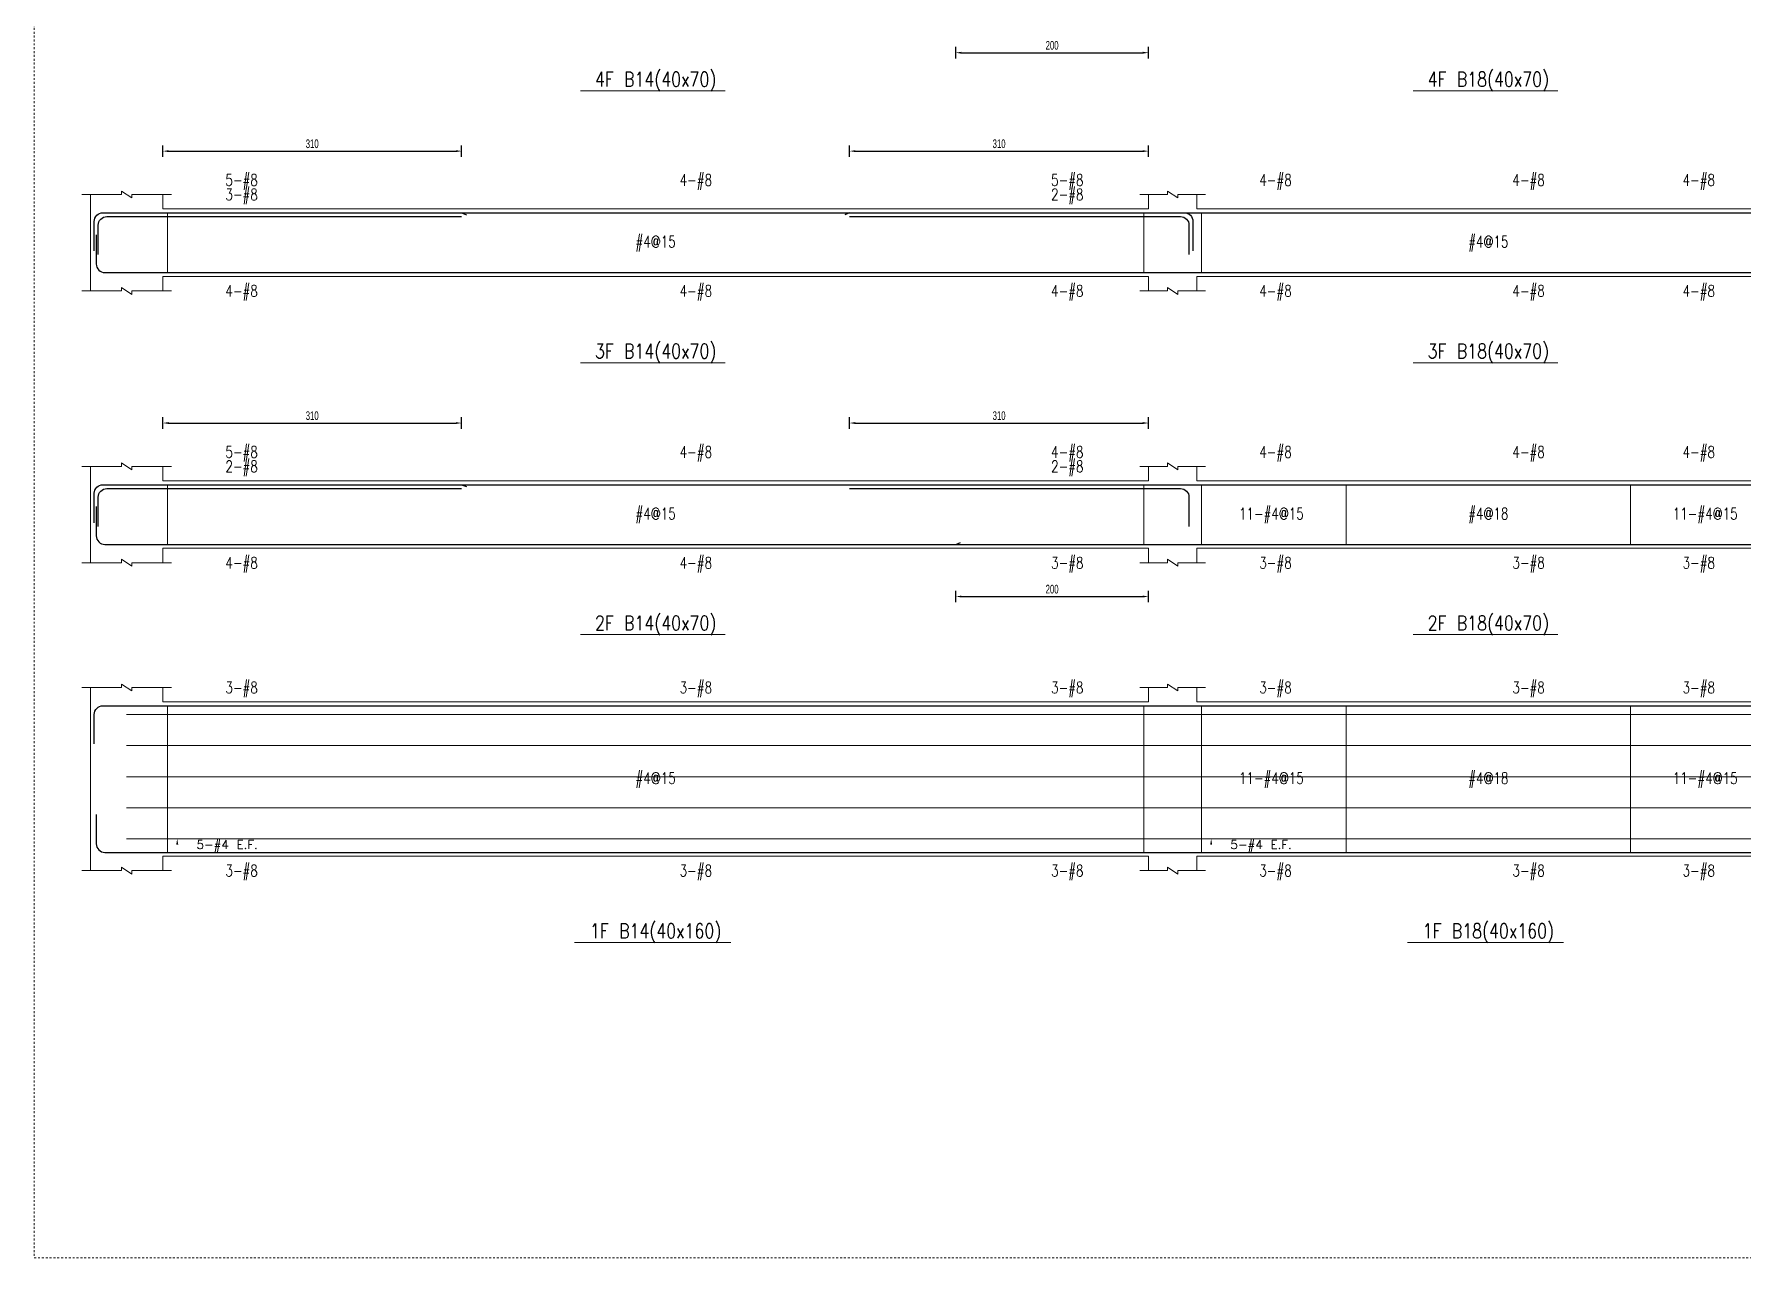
# Model space of a CAD drawing. Header units: millimetres. Extents: x 0 to 20200, y -8178 to -3000.
# Drawn here: x 12150 to 13922, y -5564 to -4294 of the extents above; entities that cross this region are included whole.
import ezdxf
from ezdxf.enums import TextEntityAlignment as Align

# ---------------------------------------------------------------- set-up
doc = ezdxf.new("R2010")
doc.units = ezdxf.units.MM
doc.linetypes.add('DOT', pattern=[4, 2, -2])
for name, color, linetype in [('stirrup-txt', 1, 'Continuous'), ('主筋文字', 1, 'Continuous'), ('主筋文字引線', 4, 'Continuous'), ('主筋線', 3, 'Continuous'), ('剪力筋文字引線', 2, 'Continuous'), ('剪力筋線', 1, 'Continuous'), ('圖框', 132, 'DOT'), ('尺寸標註-字串', 2, 'Continuous'), ('扭力筋文字', 1, 'Continuous'), ('扭力筋文字引線', 2, 'Continuous'), ('扭力筋線', 2, 'Continuous'), ('梁柱截斷記號', 3, 'Continuous'), ('梁跨名稱', 4, 'Continuous'), ('梁跨名稱底線', 2, 'Continuous'), ('邊界線', 2, 'Continuous')]:
    doc.layers.add(name, color=color, linetype=linetype)
doc.styles.add('note', font='txt', dxfattribs={"width": 0.666667, "height": 9})
doc.styles.add('txt', font='txt.shx', dxfattribs={"height": 0.2, "bigfont": 'chineset.shx'})
doc.dimstyles.new('BeamRebarDim', dxfattribs={"dimtxt": 12, "dimasz": 6, "dimexe": 6, "dimexo": 1, "dimgap": 3, "dimtad": 1, "dimdec": 0, "dimdsep": 46, "dimtxsty": 'note', "dimcen": 2.5, "dimclrd": 256, "dimclre": 256, "dimclrt": 256, "dimadec": 0, "dimazin": 0, "dimtfac": 1, "dimtmove": 0, "dimatfit": 3, "dimfxl": 1, "dimtolj": 1, "dimarcsym": 0})

# ---------------------------------------------------------------- blocks, each defined once
blk = doc.blocks.new('*D98')
at = {"layer": 'Defpoints', "color": 0}
for p in [(13105.9, -4320.7), (13305.9, -4313.7), (13305.9, -4320.7)]:
    blk.add_point(p, dxfattribs=at)
at = {"layer": '尺寸標註-字串', "lineweight": -2}
for p, q in [((13105.9, -4319.7), (13105.9, -4307.7)), ((13111.9, -4313.7), (13299.9, -4313.7)), ((13305.9, -4319.7), (13305.9, -4307.7))]:
    blk.add_line(p, q, dxfattribs=at)
at = {"layer": '尺寸標註-字串'}
for points in [[(13111.9, -4312.7), (13111.9, -4314.7), (13105.9, -4313.7)], [(13299.9, -4314.7), (13299.9, -4312.7), (13305.9, -4313.7)]]:
    blk.add_solid(points, dxfattribs=at)
at = {"layer": '尺寸標註-字串', "insert": (13205.9, -4306.1), "char_height": 9, "attachment_point": 5, "style": 'note'}
blk.add_mtext('\\A1;200', dxfattribs=at)
blk = doc.blocks.new('*D102')
at = {"layer": 'Defpoints', "color": 0}
for p in [(12283.4, -4422.8), (12593.4, -4415.8), (12593.4, -4422.8)]:
    blk.add_point(p, dxfattribs=at)
at = {"layer": '尺寸標註-字串', "lineweight": -2}
for p, q in [((12283.4, -4421.8), (12283.4, -4409.8)), ((12593.4, -4421.8), (12593.4, -4409.8)), ((12289.4, -4415.8), (12587.4, -4415.8))]:
    blk.add_line(p, q, dxfattribs=at)
at = {"layer": '尺寸標註-字串'}
for points in [[(12289.4, -4414.8), (12289.4, -4416.8), (12283.4, -4415.8)], [(12587.4, -4416.8), (12587.4, -4414.8), (12593.4, -4415.8)]]:
    blk.add_solid(points, dxfattribs=at)
at = {"layer": '尺寸標註-字串', "insert": (12438.4, -4408.2), "char_height": 9, "attachment_point": 5, "style": 'note'}
blk.add_mtext('\\A1;310', dxfattribs=at)
blk = doc.blocks.new('*D103')
at = {"layer": 'Defpoints', "color": 0}
for p in [(12995.9, -4422.8), (13305.9, -4415.8), (13305.9, -4422.8)]:
    blk.add_point(p, dxfattribs=at)
at = {"layer": '尺寸標註-字串', "lineweight": -2}
for p, q in [((12995.9, -4421.8), (12995.9, -4409.8)), ((13305.9, -4421.8), (13305.9, -4409.8)), ((13001.9, -4415.8), (13299.9, -4415.8))]:
    blk.add_line(p, q, dxfattribs=at)
at = {"layer": '尺寸標註-字串'}
for points in [[(13001.9, -4414.8), (13001.9, -4416.8), (12995.9, -4415.8)], [(13299.9, -4416.8), (13299.9, -4414.8), (13305.9, -4415.8)]]:
    blk.add_solid(points, dxfattribs=at)
at = {"layer": '尺寸標註-字串', "insert": (13150.9, -4408.2), "char_height": 9, "attachment_point": 5, "style": 'note'}
blk.add_mtext('\\A1;310', dxfattribs=at)
blk = doc.blocks.new('*D106')
at = {"layer": 'Defpoints', "color": 0}
for p in [(12283.4, -4704.9), (12593.4, -4697.9), (12593.4, -4704.9)]:
    blk.add_point(p, dxfattribs=at)
at = {"layer": '尺寸標註-字串', "lineweight": -2}
for p, q in [((12283.4, -4703.9), (12283.4, -4691.9)), ((12593.4, -4703.9), (12593.4, -4691.9)), ((12289.4, -4697.9), (12587.4, -4697.9))]:
    blk.add_line(p, q, dxfattribs=at)
at = {"layer": '尺寸標註-字串'}
for points in [[(12289.4, -4696.9), (12289.4, -4698.9), (12283.4, -4697.9)], [(12587.4, -4698.9), (12587.4, -4696.9), (12593.4, -4697.9)]]:
    blk.add_solid(points, dxfattribs=at)
at = {"layer": '尺寸標註-字串', "insert": (12438.4, -4690.3), "char_height": 9, "attachment_point": 5, "style": 'note'}
blk.add_mtext('\\A1;310', dxfattribs=at)
blk = doc.blocks.new('*D107')
at = {"layer": 'Defpoints', "color": 0}
for p in [(12995.9, -4704.9), (13305.9, -4697.9), (13305.9, -4704.9)]:
    blk.add_point(p, dxfattribs=at)
at = {"layer": '尺寸標註-字串', "lineweight": -2}
for p, q in [((12995.9, -4703.9), (12995.9, -4691.9)), ((13305.9, -4703.9), (13305.9, -4691.9)), ((13001.9, -4697.9), (13299.9, -4697.9))]:
    blk.add_line(p, q, dxfattribs=at)
at = {"layer": '尺寸標註-字串'}
for points in [[(13001.9, -4696.9), (13001.9, -4698.9), (12995.9, -4697.9)], [(13299.9, -4698.9), (13299.9, -4696.9), (13305.9, -4697.9)]]:
    blk.add_solid(points, dxfattribs=at)
at = {"layer": '尺寸標註-字串', "insert": (13150.9, -4690.3), "char_height": 9, "attachment_point": 5, "style": 'note'}
blk.add_mtext('\\A1;310', dxfattribs=at)
blk = doc.blocks.new('*D108')
at = {"layer": 'Defpoints', "color": 0}
for p in [(13105.9, -4884.9), (13305.9, -4877.9), (13305.9, -4884.9)]:
    blk.add_point(p, dxfattribs=at)
at = {"layer": '尺寸標註-字串', "lineweight": -2}
for p, q in [((13105.9, -4883.9), (13105.9, -4871.9)), ((13305.9, -4883.9), (13305.9, -4871.9)), ((13111.9, -4877.9), (13299.9, -4877.9))]:
    blk.add_line(p, q, dxfattribs=at)
at = {"layer": '尺寸標註-字串'}
for points in [[(13111.9, -4876.9), (13111.9, -4878.9), (13105.9, -4877.9)], [(13299.9, -4878.9), (13299.9, -4876.9), (13305.9, -4877.9)]]:
    blk.add_solid(points, dxfattribs=at)
at = {"layer": '尺寸標註-字串', "insert": (13205.9, -4870.3), "char_height": 9, "attachment_point": 5, "style": 'note'}
blk.add_mtext('\\A1;200', dxfattribs=at)

msp = doc.modelspace()

# ---------------------------------------------------------------- linework, layer by layer
at = {"layer": '主筋文字引線', "lineweight": 5}
for points in [[(12323.4, -4479.8, 0, 2.1, 0), (12323.4, -4473.8, 0, 0, 0), (12323.4, -4445.8, 0, 0, 0), (12343.4, -4445.8, 0, 0, 0)], [(12794.6, -4479.8, 0, 2.1, 0), (12794.6, -4473.8, 0, 0, 0), (12794.6, -4445.8, 0, 0, 0), (12814.6, -4445.8, 0, 0, 0)], [(13265.9, -4479.8, 0, 2.1, 0), (13265.9, -4473.8, 0, 0, 0), (13265.9, -4445.8, 0, 0, 0), (13245.9, -4445.8, 0, 0, 0)], [(13395.9, -4479.8, 0, 2.1, 0), (13395.9, -4473.8, 0, 0, 0), (13395.9, -4445.8, 0, 0, 0), (13415.9, -4445.8, 0, 0, 0)], [(13658.4, -4479.8, 0, 2.1, 0), (13658.4, -4473.8, 0, 0, 0), (13658.4, -4445.8, 0, 0, 0), (13678.4, -4445.8, 0, 0, 0)], [(13920.9, -4479.8, 0, 2.1, 0), (13920.9, -4473.8, 0, 0, 0), (13920.9, -4445.8, 0, 0, 0), (13900.9, -4445.8, 0, 0, 0)], [(12323.4, -4483.8, 0, 2.1, 0), (12323.4, -4477.8, 0, 0, 0), (12323.4, -4460.8, 0, 0, 0), (12343.4, -4460.8, 0, 0, 0)], [(13265.9, -4483.8, 0, 2.1, 0), (13265.9, -4477.8, 0, 0, 0), (13265.9, -4460.8, 0, 0, 0), (13245.9, -4460.8, 0, 0, 0)], [(12323.4, -4541.8, 0, 2.1, 0), (12323.4, -4547.8, 0, 0, 0), (12323.4, -4560.8, 0, 0, 0), (12343.4, -4560.8, 0, 0, 0)], [(12794.6, -4541.8, 0, 2.1, 0), (12794.6, -4547.8, 0, 0, 0), (12794.6, -4560.8, 0, 0, 0), (12814.6, -4560.8, 0, 0, 0)], [(13265.9, -4541.8, 0, 2.1, 0), (13265.9, -4547.8, 0, 0, 0), (13265.9, -4560.8, 0, 0, 0), (13245.9, -4560.8, 0, 0, 0)], [(13395.9, -4541.8, 0, 2.1, 0), (13395.9, -4547.8, 0, 0, 0), (13395.9, -4560.8, 0, 0, 0), (13415.9, -4560.8, 0, 0, 0)], [(13658.4, -4541.8, 0, 2.1, 0), (13658.4, -4547.8, 0, 0, 0), (13658.4, -4560.8, 0, 0, 0), (13678.4, -4560.8, 0, 0, 0)], [(13920.9, -4541.8, 0, 2.1, 0), (13920.9, -4547.8, 0, 0, 0), (13920.9, -4560.8, 0, 0, 0), (13900.9, -4560.8, 0, 0, 0)], [(12323.4, -4761.9, 0, 2.1, 0), (12323.4, -4755.9, 0, 0, 0), (12323.4, -4727.9, 0, 0, 0), (12343.4, -4727.9, 0, 0, 0)], [(12794.6, -4761.9, 0, 2.1, 0), (12794.6, -4755.9, 0, 0, 0), (12794.6, -4727.9, 0, 0, 0), (12814.6, -4727.9, 0, 0, 0)], [(13265.9, -4761.9, 0, 2.1, 0), (13265.9, -4755.9, 0, 0, 0), (13265.9, -4727.9, 0, 0, 0), (13245.9, -4727.9, 0, 0, 0)], [(13395.9, -4761.9, 0, 2.1, 0), (13395.9, -4755.9, 0, 0, 0), (13395.9, -4727.9, 0, 0, 0), (13415.9, -4727.9, 0, 0, 0)], [(13658.4, -4761.9, 0, 2.1, 0), (13658.4, -4755.9, 0, 0, 0), (13658.4, -4727.9, 0, 0, 0), (13678.4, -4727.9, 0, 0, 0)], [(13920.9, -4761.9, 0, 2.1, 0), (13920.9, -4755.9, 0, 0, 0), (13920.9, -4727.9, 0, 0, 0), (13900.9, -4727.9, 0, 0, 0)], [(12323.4, -4765.9, 0, 2.1, 0), (12323.4, -4759.9, 0, 0, 0), (12323.4, -4742.9, 0, 0, 0), (12343.4, -4742.9, 0, 0, 0)], [(13265.9, -4765.9, 0, 2.1, 0), (13265.9, -4759.9, 0, 0, 0), (13265.9, -4742.9, 0, 0, 0), (13245.9, -4742.9, 0, 0, 0)], [(12323.4, -4823.9, 0, 2.1, 0), (12323.4, -4829.9, 0, 0, 0), (12323.4, -4842.9, 0, 0, 0), (12343.4, -4842.9, 0, 0, 0)], [(12794.6, -4823.9, 0, 2.1, 0), (12794.6, -4829.9, 0, 0, 0), (12794.6, -4842.9, 0, 0, 0), (12814.6, -4842.9, 0, 0, 0)], [(13265.9, -4823.9, 0, 2.1, 0), (13265.9, -4829.9, 0, 0, 0), (13265.9, -4842.9, 0, 0, 0), (13245.9, -4842.9, 0, 0, 0)], [(13395.9, -4823.9, 0, 2.1, 0), (13395.9, -4829.9, 0, 0, 0), (13395.9, -4842.9, 0, 0, 0), (13415.9, -4842.9, 0, 0, 0)], [(13658.4, -4823.9, 0, 2.1, 0), (13658.4, -4829.9, 0, 0, 0), (13658.4, -4842.9, 0, 0, 0), (13678.4, -4842.9, 0, 0, 0)], [(13920.9, -4823.9, 0, 2.1, 0), (13920.9, -4829.9, 0, 0, 0), (13920.9, -4842.9, 0, 0, 0), (13900.9, -4842.9, 0, 0, 0)], [(12323.4, -4991.3, 0, 2.1, 0), (12323.4, -4985.3, 0, 0, 0), (12323.4, -4972.3, 0, 0, 0), (12343.4, -4972.3, 0, 0, 0)], [(12794.6, -4991.3, 0, 2.1, 0), (12794.6, -4985.3, 0, 0, 0), (12794.6, -4972.3, 0, 0, 0), (12814.6, -4972.3, 0, 0, 0)], [(13265.9, -4991.3, 0, 2.1, 0), (13265.9, -4985.3, 0, 0, 0), (13265.9, -4972.3, 0, 0, 0), (13245.9, -4972.3, 0, 0, 0)], [(13395.9, -4991.3, 0, 2.1, 0), (13395.9, -4985.3, 0, 0, 0), (13395.9, -4972.3, 0, 0, 0), (13415.9, -4972.3, 0, 0, 0)], [(13658.4, -4991.3, 0, 2.1, 0), (13658.4, -4985.3, 0, 0, 0), (13658.4, -4972.3, 0, 0, 0), (13678.4, -4972.3, 0, 0, 0)], [(13920.9, -4991.3, 0, 2.1, 0), (13920.9, -4985.3, 0, 0, 0), (13920.9, -4972.3, 0, 0, 0), (13900.9, -4972.3, 0, 0, 0)], [(12323.4, -5143.3, 0, 2.1, 0), (12323.4, -5149.3, 0, 0, 0), (12323.4, -5162.3, 0, 0, 0), (12343.4, -5162.3, 0, 0, 0)], [(12794.6, -5143.3, 0, 2.1, 0), (12794.6, -5149.3, 0, 0, 0), (12794.6, -5162.3, 0, 0, 0), (12814.6, -5162.3, 0, 0, 0)], [(13265.9, -5143.3, 0, 2.1, 0), (13265.9, -5149.3, 0, 0, 0), (13265.9, -5162.3, 0, 0, 0), (13245.9, -5162.3, 0, 0, 0)], [(13395.9, -5143.3, 0, 2.1, 0), (13395.9, -5149.3, 0, 0, 0), (13395.9, -5162.3, 0, 0, 0), (13415.9, -5162.3, 0, 0, 0)], [(13658.4, -5143.3, 0, 2.1, 0), (13658.4, -5149.3, 0, 0, 0), (13658.4, -5162.3, 0, 0, 0), (13678.4, -5162.3, 0, 0, 0)], [(13920.9, -5143.3, 0, 2.1, 0), (13920.9, -5149.3, 0, 0, 0), (13920.9, -5162.3, 0, 0, 0), (13900.9, -5162.3, 0, 0, 0)]]:
    msp.add_lwpolyline(points, format="xyseb", dxfattribs=at)
at = {"layer": '主筋線', "lineweight": 30}
for points in [[(12212.4, -4519.2), (12212.4, -4488.7, -0.414214), (12221.3, -4479.8), (12283.4, -4479.8)], [(12216.4, -4523.2), (12216.4, -4492.7, -0.414214), (12225.3, -4483.8), (12283.4, -4483.8)], [(13305.9, -4479.8), (13343, -4479.8, -0.414214), (13351.9, -4488.7), (13351.9, -4519.2)], [(13305.9, -4483.8), (13339, -4483.8, -0.414214), (13347.9, -4492.7), (13347.9, -4523.2)], [(12214.4, -4502.5), (12214.4, -4532.9, 0.414214), (12223.3, -4541.8), (12283.4, -4541.8)], [(12212.4, -4801.3), (12212.4, -4770.8, -0.414214), (12221.3, -4761.9), (12283.4, -4761.9)], [(12216.4, -4805.3), (12216.4, -4774.8, -0.414214), (12225.3, -4765.9), (12283.4, -4765.9)], [(13305.9, -4765.9), (13339, -4765.9, -0.414214), (13347.9, -4774.8), (13347.9, -4805.3)], [(12214.4, -4784.6), (12214.4, -4815, 0.414214), (12223.3, -4823.9), (12283.4, -4823.9)], [(12212.4, -5030.7), (12212.4, -5000.2, -0.414214), (12221.3, -4991.3), (12283.4, -4991.3)], [(12214.4, -5103.9), (12214.4, -5134.4, 0.414214), (12223.3, -5143.3), (12283.4, -5143.3)]]:
    msp.add_lwpolyline(points, format="xyb", dxfattribs=at)
for points in [[(12283.4, -4479.8), (12593.4, -4479.8)], [(12283.4, -4483.8), (12593.4, -4483.8)], [(12593.4, -4479.8), (12995.9, -4479.8)], [(12593.4, -4479.8), (12598.4, -4481.8)], [(12995.9, -4479.8), (12990.9, -4481.8)], [(12995.9, -4479.8), (13305.9, -4479.8)], [(12995.9, -4483.8), (13305.9, -4483.8)], [(13305.9, -4479.8), (13355.9, -4479.8)], [(13305.9, -4479.8), (13355.9, -4479.8)], [(13355.9, -4479.8), (13960.9, -4479.8)], [(12283.4, -4541.8), (13305.9, -4541.8)], [(13305.9, -4541.8), (13355.9, -4541.8)], [(13305.9, -4541.8), (13355.9, -4541.8)], [(13355.9, -4541.8), (13960.9, -4541.8)], [(12283.4, -4761.9), (12593.4, -4761.9)], [(12283.4, -4765.9), (12593.4, -4765.9)], [(12593.4, -4761.9), (13305.9, -4761.9)], [(12593.4, -4761.9), (12598.4, -4763.9)], [(12995.9, -4765.9), (13305.9, -4765.9)], [(13305.9, -4761.9), (13355.9, -4761.9)], [(13305.9, -4761.9), (13355.9, -4761.9)], [(13355.9, -4761.9), (13960.9, -4761.9)], [(12283.4, -4823.9), (13105.9, -4823.9)], [(13105.9, -4823.9), (13110.9, -4821.9)], [(13105.9, -4823.9), (13305.9, -4823.9)], [(13305.9, -4823.9), (13355.9, -4823.9)], [(13305.9, -4823.9), (13355.9, -4823.9)], [(13355.9, -4823.9), (13960.9, -4823.9)], [(12283.4, -4991.3), (13305.9, -4991.3)], [(13305.9, -4991.3), (13355.9, -4991.3)], [(13305.9, -4991.3), (13355.9, -4991.3)], [(13355.9, -4991.3), (13960.9, -4991.3)], [(12283.4, -5143.3), (13305.9, -5143.3)], [(13305.9, -5143.3), (13355.9, -5143.3)], [(13305.9, -5143.3), (13355.9, -5143.3)], [(13355.9, -5143.3), (13960.9, -5143.3)]]:
    msp.add_lwpolyline(points, dxfattribs=at)
at = {"layer": '剪力筋文字引線', "lineweight": 5}
for points in [[(12288.4, -4510.8, 0, 2.1, 0), (12294.4, -4510.8, 0, 0, 0), (12767.6, -4510.8, 0, 0, 0)], [(13300.9, -4510.8, 0, 2.1, 0), (13294.9, -4510.8, 0, 0, 0), (12821.6, -4510.8, 0, 0, 0)], [(13360.9, -4510.8, 0, 2.1, 0), (13366.9, -4510.8, 0, 0, 0), (13631.4, -4510.8, 0, 0, 0)], [(13955.9, -4510.8, 0, 2.1, 0), (13949.9, -4510.8, 0, 0, 0), (13685.4, -4510.8, 0, 0, 0)], [(12288.4, -4792.9, 0, 2.1, 0), (12294.4, -4792.9, 0, 0, 0), (12767.6, -4792.9, 0, 0, 0)], [(13300.9, -4792.9, 0, 2.1, 0), (13294.9, -4792.9, 0, 0, 0), (12821.6, -4792.9, 0, 0, 0)], [(13360.9, -4792.9, 0, 2.1, 0), (13366.9, -4792.9, 0, 0, 0), (13392.9, -4792.9, 0, 0, 0)], [(13510.9, -4792.9, 0, 2.1, 0), (13504.9, -4792.9, 0, 0, 0), (13473.9, -4792.9, 0, 0, 0)], [(13510.9, -4792.9, 0, 2.1, 0), (13516.9, -4792.9, 0, 0, 0), (13631.4, -4792.9, 0, 0, 0)], [(13805.9, -4792.9, 0, 2.1, 0), (13799.9, -4792.9, 0, 0, 0), (13685.4, -4792.9, 0, 0, 0)], [(13805.9, -4792.9, 0, 2.1, 0), (13811.9, -4792.9, 0, 0, 0), (13842.9, -4792.9, 0, 0, 0)], [(12288.4, -5067.3, 0, 2.1, 0), (12294.4, -5067.3, 0, 0, 0), (12767.6, -5067.3, 0, 0, 0)], [(13300.9, -5067.3, 0, 2.1, 0), (13294.9, -5067.3, 0, 0, 0), (12821.6, -5067.3, 0, 0, 0)], [(13360.9, -5067.3, 0, 2.1, 0), (13366.9, -5067.3, 0, 0, 0), (13392.9, -5067.3, 0, 0, 0)], [(13510.9, -5067.3, 0, 2.1, 0), (13504.9, -5067.3, 0, 0, 0), (13473.9, -5067.3, 0, 0, 0)], [(13510.9, -5067.3, 0, 2.1, 0), (13516.9, -5067.3, 0, 0, 0), (13631.4, -5067.3, 0, 0, 0)], [(13805.9, -5067.3, 0, 2.1, 0), (13799.9, -5067.3, 0, 0, 0), (13685.4, -5067.3, 0, 0, 0)], [(13805.9, -5067.3, 0, 2.1, 0), (13811.9, -5067.3, 0, 0, 0), (13842.9, -5067.3, 0, 0, 0)]]:
    msp.add_lwpolyline(points, format="xyseb", dxfattribs=at)
at = {"layer": '剪力筋線', "lineweight": 5}
for points in [[(12288.4, -4479.6), (12288.4, -4542)], [(13300.9, -4479.6), (13300.9, -4542)], [(13360.9, -4479.6), (13360.9, -4542)], [(12288.4, -4761.7), (12288.4, -4824.1)], [(13300.9, -4761.7), (13300.9, -4824.1)], [(13360.9, -4761.7), (13360.9, -4824.1)], [(13510.9, -4761.7), (13510.9, -4824.1)], [(13805.9, -4761.7), (13805.9, -4824.1)], [(12288.4, -4991.1), (12288.4, -5143.5)], [(13300.9, -4991.1), (13300.9, -5143.5)], [(13360.9, -4991.1), (13360.9, -5143.5)], [(13510.9, -4991.1), (13510.9, -5143.5)], [(13805.9, -4991.1), (13805.9, -5143.5)]]:
    msp.add_lwpolyline(points, dxfattribs=at)
at = {"layer": '圖框', "lineweight": 5}
msp.add_lwpolyline([(12150, -5564), (16150, -5564), (16150, -3000), (12150, -3000), (12150, -5564)], dxfattribs=at)
at = {"layer": '扭力筋文字引線', "lineweight": 5}
for points in [[(12298.4, -5000.3, 0, 2.1, 0), (12298.4, -5006.3, 0, 0, 0), (12298.4, -5032.6, 0, 2.1, 0), (12298.4, -5038.6, 0, 0, 0), (12298.4, -5064.8, 0, 2.1, 0), (12298.4, -5070.8, 0, 0, 0), (12298.4, -5097.1, 0, 2.1, 0), (12298.4, -5103.1, 0, 0, 0), (12298.4, -5129.3, 0, 2.1, 0), (12298.4, -5135.3, 0, 0, 0), (12298.4, -5135.3, 0, 0, 0), (12313.4, -5135.3, 0, 0, 0)], [(13370.9, -5000.3, 0, 2.1, 0), (13370.9, -5006.3, 0, 0, 0), (13370.9, -5032.6, 0, 2.1, 0), (13370.9, -5038.6, 0, 0, 0), (13370.9, -5064.8, 0, 2.1, 0), (13370.9, -5070.8, 0, 0, 0), (13370.9, -5097.1, 0, 2.1, 0), (13370.9, -5103.1, 0, 0, 0), (13370.9, -5129.3, 0, 2.1, 0), (13370.9, -5135.3, 0, 0, 0), (13370.9, -5135.3, 0, 0, 0), (13385.9, -5135.3, 0, 0, 0)]]:
    msp.add_lwpolyline(points, format="xyseb", dxfattribs=at)
at = {"layer": '扭力筋線', "lineweight": 5}
for points in [[(12245.9, -5000.3), (13330.9, -5000.3)], [(13330.9, -5000.3), (13985.9, -5000.3)], [(12245.9, -5032.6), (13330.9, -5032.6)], [(13330.9, -5032.6), (13985.9, -5032.6)], [(12245.9, -5064.8), (13330.9, -5064.8)], [(13330.9, -5064.8), (13985.9, -5064.8)], [(12245.9, -5097.1), (13330.9, -5097.1)], [(13330.9, -5097.1), (13985.9, -5097.1)], [(12245.9, -5129.3), (13330.9, -5129.3)], [(13330.9, -5129.3), (13985.9, -5129.3)]]:
    msp.add_lwpolyline(points, dxfattribs=at)
at = {"layer": '梁柱截斷記號', "lineweight": 5}
for points in [[(12199.4, -4460.8), (12240.5, -4460.8), (12240.5, -4457.2), (12251.3, -4464.4), (12251.3, -4460.8), (12292.4, -4460.8)], [(13296.9, -4460.8), (13325.5, -4460.8), (13325.5, -4457.2), (13336.3, -4464.4), (13336.3, -4460.8), (13364.9, -4460.8)], [(12199.4, -4560.8), (12240.5, -4560.8), (12240.5, -4557.2), (12251.3, -4564.4), (12251.3, -4560.8), (12292.4, -4560.8)], [(13296.9, -4560.8), (13325.5, -4560.8), (13325.5, -4557.2), (13336.3, -4564.4), (13336.3, -4560.8), (13364.9, -4560.8)], [(12199.4, -4742.9), (12240.5, -4742.9), (12240.5, -4739.3), (12251.3, -4746.5), (12251.3, -4742.9), (12292.4, -4742.9)], [(13296.9, -4742.9), (13325.5, -4742.9), (13325.5, -4739.3), (13336.3, -4746.5), (13336.3, -4742.9), (13364.9, -4742.9)], [(12199.4, -4842.9), (12240.5, -4842.9), (12240.5, -4839.3), (12251.3, -4846.5), (12251.3, -4842.9), (12292.4, -4842.9)], [(13296.9, -4842.9), (13325.5, -4842.9), (13325.5, -4839.3), (13336.3, -4846.5), (13336.3, -4842.9), (13364.9, -4842.9)], [(12199.4, -4972.3), (12240.5, -4972.3), (12240.5, -4968.7), (12251.3, -4975.9), (12251.3, -4972.3), (12292.4, -4972.3)], [(13296.9, -4972.3), (13325.5, -4972.3), (13325.5, -4968.7), (13336.3, -4975.9), (13336.3, -4972.3), (13364.9, -4972.3)], [(12199.4, -5162.3), (12240.5, -5162.3), (12240.5, -5158.7), (12251.3, -5165.9), (12251.3, -5162.3), (12292.4, -5162.3)], [(13296.9, -5162.3), (13325.5, -5162.3), (13325.5, -5158.7), (13336.3, -5165.9), (13336.3, -5162.3), (13364.9, -5162.3)]]:
    msp.add_lwpolyline(points, dxfattribs=at)
at = {"layer": '梁跨名稱底線', "lineweight": 5}
for points in [[(12716.6, -4353.2), (12866.6, -4353.2)], [(13580.4, -4353.2), (13730.4, -4353.2)], [(12716.6, -4635.3), (12866.6, -4635.3)], [(13580.4, -4635.3), (13730.4, -4635.3)], [(12716.6, -4917.4), (12866.6, -4917.4)], [(13580.4, -4917.4), (13730.4, -4917.4)], [(12710.6, -5236.8), (12872.6, -5236.8)], [(13574.4, -5236.8), (13736.4, -5236.8)]]:
    msp.add_lwpolyline(points, dxfattribs=at)
at = {"layer": '邊界線', "lineweight": 5}
for points in [[(12208.4, -4475.8), (12208.4, -4460.8)], [(12283.4, -4460.8), (12283.4, -4475.8)], [(13305.9, -4475.8), (13305.9, -4460.8)], [(13355.9, -4475.8), (13355.9, -4460.8)], [(12208.4, -4545.8), (12208.4, -4475.8)], [(12283.4, -4475.8), (13305.9, -4475.8)], [(13355.9, -4475.8), (13960.9, -4475.8)], [(12208.4, -4560.8), (12208.4, -4545.8)], [(12283.4, -4560.8), (12283.4, -4545.8)], [(12283.4, -4545.8), (13305.9, -4545.8)], [(13305.9, -4560.8), (13305.9, -4545.8)], [(13355.9, -4560.8), (13355.9, -4545.8)], [(13355.9, -4545.8), (13960.9, -4545.8)], [(12208.4, -4757.9), (12208.4, -4742.9)], [(12283.4, -4742.9), (12283.4, -4757.9)], [(13305.9, -4757.9), (13305.9, -4742.9)], [(13355.9, -4757.9), (13355.9, -4742.9)], [(12208.4, -4827.9), (12208.4, -4757.9)], [(12283.4, -4757.9), (13305.9, -4757.9)], [(13355.9, -4757.9), (13960.9, -4757.9)], [(12208.4, -4842.9), (12208.4, -4827.9)], [(12283.4, -4842.9), (12283.4, -4827.9)], [(12283.4, -4827.9), (13305.9, -4827.9)], [(13305.9, -4842.9), (13305.9, -4827.9)], [(13355.9, -4842.9), (13355.9, -4827.9)], [(13355.9, -4827.9), (13960.9, -4827.9)], [(12208.4, -4987.3), (12208.4, -4972.3)], [(12283.4, -4972.3), (12283.4, -4987.3)], [(13305.9, -4987.3), (13305.9, -4972.3)], [(13355.9, -4987.3), (13355.9, -4972.3)], [(12208.4, -5147.3), (12208.4, -4987.3)], [(12283.4, -4987.3), (13305.9, -4987.3)], [(13355.9, -4987.3), (13960.9, -4987.3)], [(12208.4, -5162.3), (12208.4, -5147.3)], [(12283.4, -5162.3), (12283.4, -5147.3)], [(12283.4, -5147.3), (13305.9, -5147.3)], [(13305.9, -5162.3), (13305.9, -5147.3)], [(13355.9, -5162.3), (13355.9, -5147.3)], [(13355.9, -5147.3), (13960.9, -5147.3)]]:
    msp.add_lwpolyline(points, dxfattribs=at)

# ---------------------------------------------------------------- texts
at = {"layer": 'stirrup-txt', "style": 'txt', "width": 0.75}
for s, p in [('#4@15', (12794.6, -4515.8)), ('#4@15', (13658.4, -4515.8)), ('#4@15', (12794.6, -4797.9)), ('11-#4@15', (13433.4, -4797.9)), ('#4@18', (13658.4, -4797.9)), ('11-#4@15', (13883.4, -4797.9)), ('#4@15', (12794.6, -5072.3)), ('11-#4@15', (13433.4, -5072.3)), ('#4@18', (13658.4, -5072.3)), ('11-#4@15', (13883.4, -5072.3))]:
    msp.add_text(s, height=12, dxfattribs=at).set_placement(p, align=Align.CENTER)
at = {"layer": '主筋文字', "style": 'txt', "width": 0.75}
for s, p in [('5-#8', (12348.4, -4445.8)), ('4-#8', (12819.6, -4445.8)), ('5-#8', (13204.9, -4445.8)), ('4-#8', (13420.9, -4445.8)), ('4-#8', (13683.4, -4445.8)), ('4-#8', (13859.9, -4445.8)), ('3-#8', (12348.4, -4460.8)), ('2-#8', (13204.9, -4460.8)), ('4-#8', (12348.4, -4560.8)), ('4-#8', (12819.6, -4560.8)), ('4-#8', (13204.9, -4560.8)), ('4-#8', (13420.9, -4560.8)), ('4-#8', (13683.4, -4560.8)), ('4-#8', (13859.9, -4560.8)), ('5-#8', (12348.4, -4727.9)), ('4-#8', (12819.6, -4727.9)), ('4-#8', (13204.9, -4727.9)), ('4-#8', (13420.9, -4727.9)), ('4-#8', (13683.4, -4727.9)), ('4-#8', (13859.9, -4727.9)), ('2-#8', (12348.4, -4742.9)), ('2-#8', (13204.9, -4742.9)), ('4-#8', (12348.4, -4842.9)), ('4-#8', (12819.6, -4842.9)), ('3-#8', (13204.9, -4842.9)), ('3-#8', (13420.9, -4842.9)), ('3-#8', (13683.4, -4842.9)), ('3-#8', (13859.9, -4842.9)), ('3-#8', (12348.4, -4972.3)), ('3-#8', (12819.6, -4972.3)), ('3-#8', (13204.9, -4972.3)), ('3-#8', (13420.9, -4972.3)), ('3-#8', (13683.4, -4972.3)), ('3-#8', (13859.9, -4972.3)), ('3-#8', (12348.4, -5162.3)), ('3-#8', (12819.6, -5162.3)), ('3-#8', (13204.9, -5162.3)), ('3-#8', (13420.9, -5162.3)), ('3-#8', (13683.4, -5162.3)), ('3-#8', (13859.9, -5162.3))]:
    msp.add_text(s, height=12, dxfattribs=at).set_placement(p, align=Align.MIDDLE_LEFT)
at = {"layer": '扭力筋文字', "style": 'txt'}
for p in [(12318.4, -5135.3), (13390.9, -5135.3)]:
    msp.add_text('5-#4 E.F.', height=9, dxfattribs=at).set_placement(p, align=Align.MIDDLE_LEFT)
at = {"layer": '梁跨名稱', "style": 'txt', "width": 0.8}
for s, p in [('4F B14(40x70)', (12794.6, -4348.7)), ('4F B18(40x70)', (13658.4, -4348.7)), ('3F B14(40x70)', (12794.6, -4630.8)), ('3F B18(40x70)', (13658.4, -4630.8)), ('2F B14(40x70)', (12794.6, -4912.9)), ('2F B18(40x70)', (13658.4, -4912.9)), ('1F B14(40x160)', (12794.6, -5232.3)), ('1F B18(40x160)', (13658.4, -5232.3))]:
    msp.add_text(s, height=15, dxfattribs=at).set_placement(p, align=Align.CENTER)

# ---------------------------------------------------------------- dimensions: what is measured, and where the dimension line sits
at = {"layer": '尺寸標註-字串'}
for base, p1, p2, picture, middle in [((13305.9, -4313.7), (13105.9, -4320.7), (13305.9, -4320.7), '*D98', (13205.9, -4306.1)), ((12593.4, -4415.8), (12283.4, -4422.8), (12593.4, -4422.8), '*D102', (12438.4, -4408.2)), ((13305.9, -4415.8), (12995.9, -4422.8), (13305.9, -4422.8), '*D103', (13150.9, -4408.2)), ((12593.4, -4697.9), (12283.4, -4704.9), (12593.4, -4704.9), '*D106', (12438.4, -4690.3)), ((13305.9, -4697.9), (12995.9, -4704.9), (13305.9, -4704.9), '*D107', (13150.9, -4690.3)), ((13305.9, -4877.9), (13105.9, -4884.9), (13305.9, -4884.9), '*D108', (13205.9, -4870.3))]:
    dim = msp.add_linear_dim(base=base, p1=p1, p2=p2, dimstyle='BeamRebarDim', dxfattribs=at)
    dim.commit()
    dim.dimension.update_dxf_attribs({"geometry": picture, "text_midpoint": middle})

doc.saveas('drawing.dxf')
